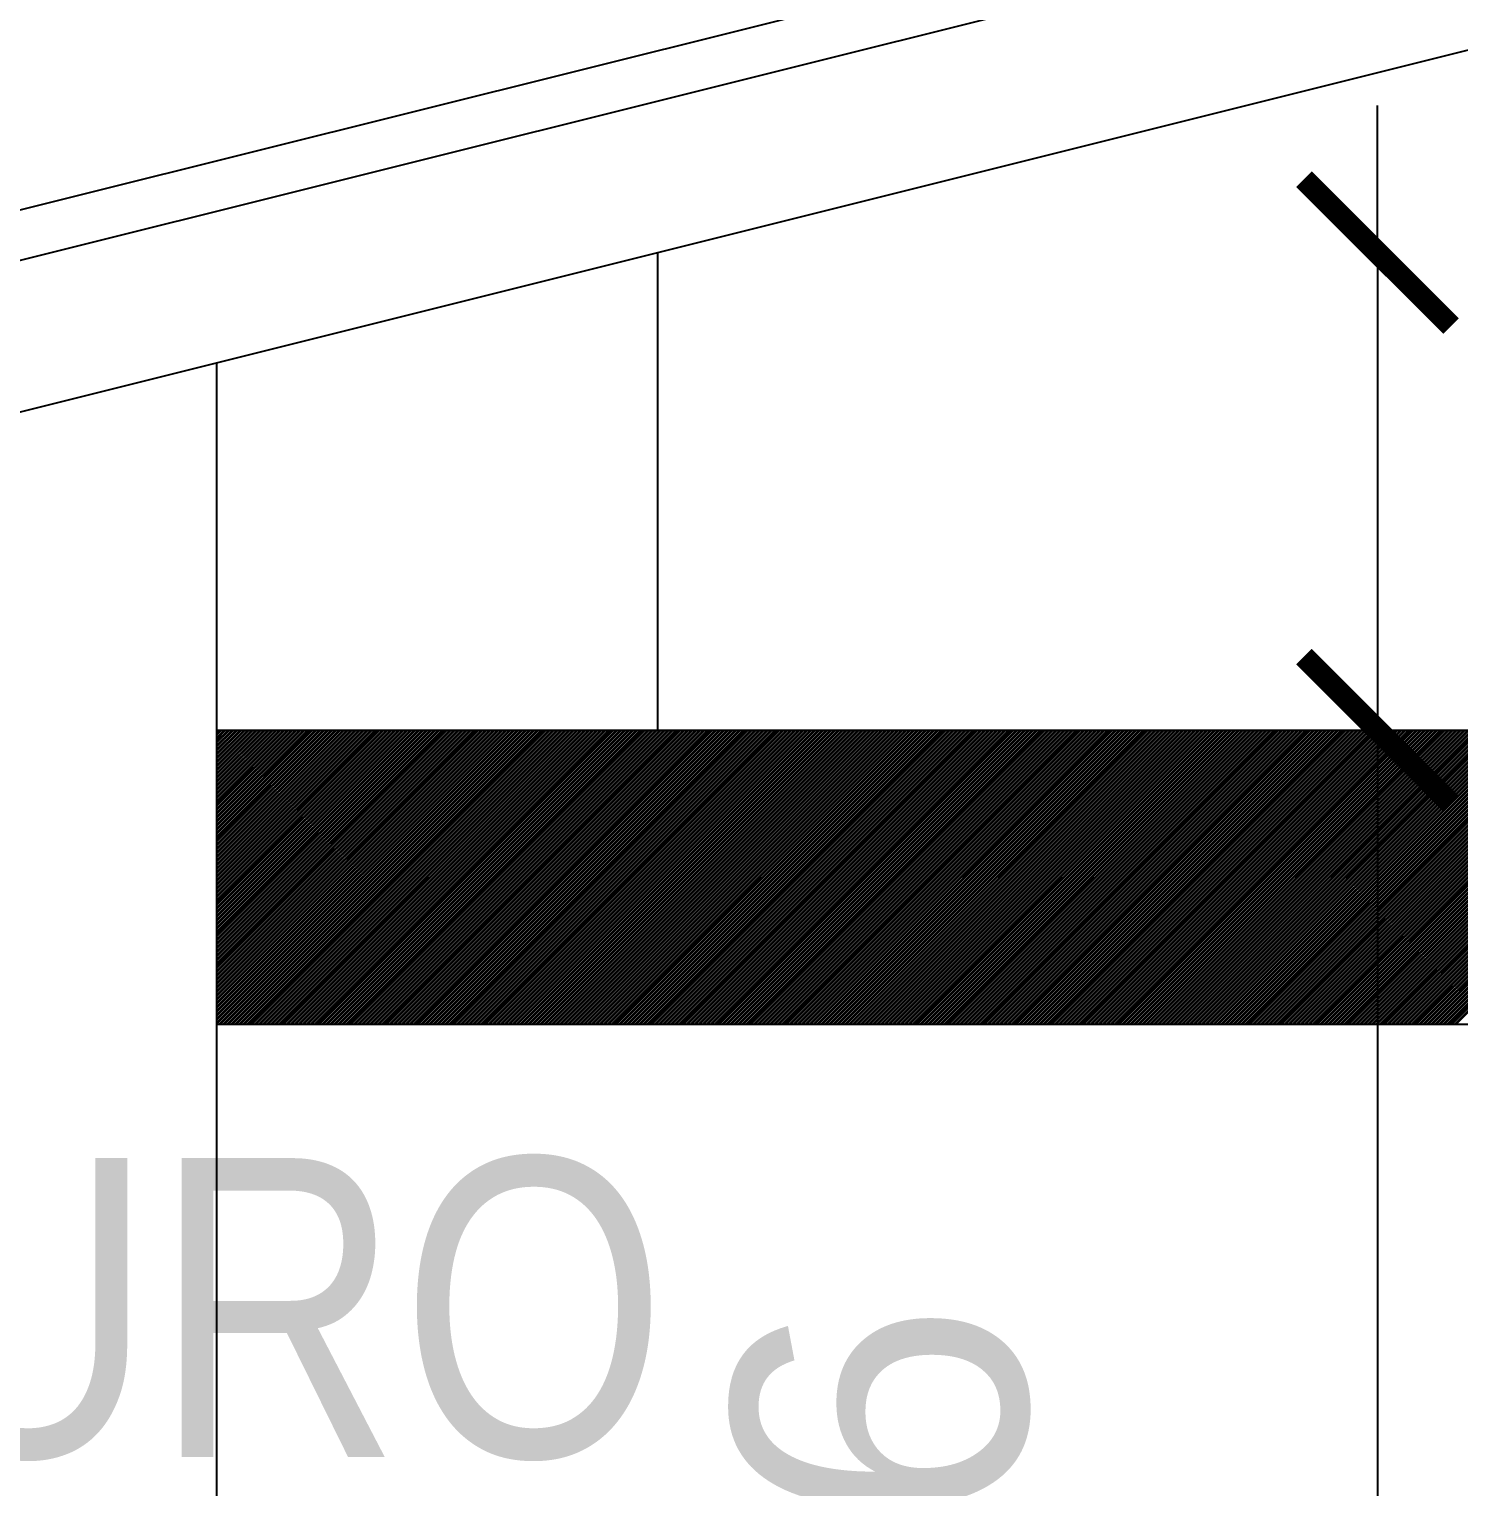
# Model space of a CAD drawing. Header units: millimetres. Extents: x -72 to 470, y 3 to 161.
# Drawn here: x 432.2063 to 432.6926, y 60.8379 to 61.3339 of the extents above; entities that cross this region are included whole.
import ezdxf
from ezdxf.enums import TextEntityAlignment as Align

# ---------------------------------------------------------------- set-up
doc = ezdxf.new("R2010")
doc.units = ezdxf.units.MM
doc.layers.get('0').update_dxf_attribs({"color": 3})
for name, color, linetype in [('COTAS', 7, 'Continuous'), ('E-Pen-B', 5, 'Continuous'), ('LAYER1', 2, 'Continuous'), ('LAYER2', 5, 'Continuous')]:
    doc.layers.add(name, color=color, linetype=linetype)
doc.layers.add('E-Lay-9', color=9, linetype='Continuous', lineweight=9)
doc.styles.add('F2', font='ARIALN.TTF')
doc.styles.get("Standard").update_dxf_attribs({"font": 'arial.ttf'})
doc.dimstyles.new('ISO-25', dxfattribs={"dimtxt": 0.1, "dimasz": 0.05, "dimexe": 1.25, "dimexo": 0.625, "dimgap": 0.1, "dimtad": 1, "dimzin": 1, "dimtxsty": 'Standard', "dimblk": 'ARCHTICK', "dimcen": 2.5, "dimse1": 1, "dimse2": 1, "dimazin": 3, "dimtfac": 1, "dimtmove": 0, "dimatfit": 3, "dimldrblk": 'ARCHTICK', "dimfxl": 1, "dimarcsym": 0})

# ---------------------------------------------------------------- blocks, each defined once
blk = doc.blocks.new('A$C66D44057')
at = {"layer": 'E-Pen-B', "color": 6}
blk.add_lwpolyline([(-0.01455, 0.05821), (0, 0), (-0.33955, -0.08489), (-0.35895, -0.00728)], close=True, dxfattribs=at)
blk = doc.blocks.new('A$C5AF46B7D')
at = {"layer": 'LAYER1', "color": 7, "linetype": 'Continuous', "style": 'F2'}
blk.add_text('VISTA DO MURO', height=0.1016616, dxfattribs=at).set_placement((0.64968, 1.04791), align=Align.TOP_LEFT)
blk = doc.blocks.new('_ArchTick')
at = {"color": 0, "linetype": 'ByBlock', "const_width": 0.15}
blk.add_lwpolyline([(-0.5, -0.5), (0.5, 0.5)], dxfattribs=at)
blk = doc.blocks.new('*D81')
at = {"layer": 'COTAS', "color": 0, "lineweight": -2, "transparency": 16777216}
blk.add_line((432.78259, 60.99538), (432.78259, 57.99538), dxfattribs=at)
at = {"layer": 'Defpoints', "color": 0, "transparency": 16777216}
for p in [(432.64947, 60.99538), (432.64947, 57.99538), (432.78259, 57.99538)]:
    blk.add_point(p, dxfattribs=at)
at = {"layer": 'COTAS', "color": 0, "lineweight": -2, "transparency": 16777216, "xscale": 0.05, "yscale": 0.05, "zscale": 0.05}
for p, rotation in [((432.78259, 60.99538), 90), ((432.78259, 57.99538), 270)]:
    blk.add_blockref('_ArchTick', p, dxfattribs=dict(at, rotation=rotation))
at = {"layer": 'COTAS', "color": 0, "transparency": 16777216, "insert": (432.62249, 59.49538), "char_height": 0.1, "attachment_point": 5, "rotation": 90}
blk.add_mtext('3,00', dxfattribs=at)
blk = doc.blocks.new('*D86')
at = {"layer": 'COTAS', "color": 0, "lineweight": -2, "transparency": 16777216}
blk.add_line((431.77023, 60.50429), (432.27023, 60.50429), dxfattribs=at)
at = {"layer": 'Defpoints', "color": 0, "transparency": 16777216}
for p in [(432.27023, 61.15788), (431.77023, 61.14692), (432.27023, 60.50429)]:
    blk.add_point(p, dxfattribs=at)
at = {"layer": 'COTAS', "color": 0, "lineweight": -2, "transparency": 16777216, "xscale": 0.05, "yscale": 0.05, "zscale": 0.05, "rotation": 180}
blk.add_blockref('_ArchTick', (431.77023, 60.50429), dxfattribs=at)
at = {"layer": 'COTAS', "color": 0, "lineweight": -2, "transparency": 16777216, "xscale": 0.05, "yscale": 0.05, "zscale": 0.05}
blk.add_blockref('_ArchTick', (432.27023, 60.50429), dxfattribs=at)
at = {"layer": 'COTAS', "color": 0, "transparency": 16777216, "insert": (432.02023, 60.66439), "char_height": 0.1, "attachment_point": 5}
blk.add_mtext('0,50', dxfattribs=at)
blk = doc.blocks.new('*D91')
at = {"layer": 'COTAS', "color": 0, "lineweight": -2, "transparency": 16777216}
for p, q in [((432.66495, 61.25788), (432.66495, 61.30788)), ((432.66495, 61.25788), (432.66495, 61.09538)), ((432.66495, 61.09538), (432.66495, 60.53569))]:
    blk.add_line(p, q, dxfattribs=at)
at = {"layer": 'Defpoints', "color": 0, "transparency": 16777216}
for p in [(432.42023, 61.25788), (432.42023, 61.09538), (432.66495, 61.09538)]:
    blk.add_point(p, dxfattribs=at)
at = {"layer": 'COTAS', "color": 0, "lineweight": -2, "transparency": 16777216, "xscale": 0.05, "yscale": 0.05, "zscale": 0.05}
for p, rotation in [((432.66495, 61.25788), 270), ((432.66495, 61.09538), 90)]:
    blk.add_blockref('_ArchTick', p, dxfattribs=dict(at, rotation=rotation))
at = {"layer": 'COTAS', "color": 0, "transparency": 16777216, "insert": (432.50486, 60.76554), "char_height": 0.1, "attachment_point": 5, "rotation": 90}
blk.add_mtext('0,16', dxfattribs=at)

msp = doc.modelspace()

# ---------------------------------------------------------------- linework, layer by layer
at = {"layer": 'LAYER2'}
for p, q in [((437.07023, 62.47192), (431.77023, 61.14692)), ((437.07023, 62.42038), (431.78236, 61.09841)), ((432.42023, 61.09538), (432.42023, 61.25788)), ((432.27023, 61.09538), (432.27023, 61.22038)), ((432.27023, 61.09538), (440.92023, 61.09538)), ((432.27023, 60.99538), (432.27023, 61.09538)), ((432.27023, 60.99538), (433.77023, 60.99538)), ((432.27023, 57.99538), (432.27023, 60.99538))]:
    msp.add_line(p, q, dxfattribs=at)
at = {"layer": 'LAYER2', "color": 252, "linetype": 'Continuous', "true_color": 0x939598}
for p, q in [((432.27023, 61.09427), (432.27134, 61.09538)), ((432.27023, 61.09293), (432.27268, 61.09538)), ((432.27023, 61.09158), (432.27403, 61.09538)), ((432.27023, 61.09023), (432.27538, 61.09538)), ((432.27023, 61.08889), (432.27673, 61.09538)), ((432.27023, 61.08754), (432.27807, 61.09538)), ((432.27023, 61.08619), (432.27942, 61.09538)), ((432.27023, 61.08485), (432.28077, 61.09538)), ((432.27023, 61.0835), (432.28211, 61.09538)), ((432.27023, 61.08215), (432.28346, 61.09538)), ((432.27023, 61.0808), (432.28481, 61.09538)), ((432.27023, 61.07946), (432.28615, 61.09538)), ((432.27023, 61.07811), (432.2875, 61.09538)), ((432.27023, 61.07676), (432.28885, 61.09538)), ((432.27023, 61.07542), (432.2902, 61.09538)), ((432.27023, 61.07407), (432.29154, 61.09538)), ((432.27023, 61.07272), (432.29289, 61.09538)), ((432.27023, 61.07138), (432.29424, 61.09538)), ((432.27023, 61.07003), (432.29558, 61.09538)), ((432.27023, 61.06868), (432.29693, 61.09538)), ((432.27023, 61.06733), (432.29828, 61.09538)), ((432.27023, 61.06599), (432.29963, 61.09538)), ((432.27023, 61.06464), (432.30097, 61.09538)), ((432.27023, 61.06329), (432.30232, 61.09538)), ((432.27023, 61.06195), (432.30367, 61.09538)), ((432.27023, 61.0606), (432.30501, 61.09538)), ((432.27023, 61.05925), (432.30636, 61.09538)), ((432.27023, 61.0579), (432.30771, 61.09538)), ((432.27023, 61.05656), (432.30905, 61.09538)), ((432.27023, 61.05521), (432.3104, 61.09538)), ((432.27023, 61.05386), (432.31175, 61.09538)), ((432.27023, 61.05252), (432.3131, 61.09538)), ((432.27023, 61.05117), (432.31444, 61.09538)), ((432.27023, 61.04982), (432.31579, 61.09538)), ((432.27023, 61.04848), (432.31714, 61.09538)), ((432.27023, 61.04713), (432.31848, 61.09538)), ((432.27023, 61.04578), (432.31983, 61.09538)), ((432.27023, 61.04443), (432.32118, 61.09538)), ((432.27023, 61.04309), (432.32252, 61.09538)), ((432.27023, 61.04174), (432.32387, 61.09538)), ((432.27023, 61.04039), (432.32522, 61.09538)), ((432.27023, 61.03905), (432.32657, 61.09538)), ((432.27023, 61.0377), (432.32791, 61.09538)), ((432.27023, 61.03635), (432.32926, 61.09538)), ((432.27023, 61.03501), (432.33061, 61.09538)), ((432.27023, 61.03366), (432.33195, 61.09538)), ((432.27023, 61.03231), (432.3333, 61.09538)), ((432.27023, 61.03096), (432.33465, 61.09538)), ((432.27023, 61.02962), (432.336, 61.09538)), ((432.27023, 61.02827), (432.33734, 61.09538)), ((432.27023, 61.02692), (432.33869, 61.09538)), ((432.27023, 61.02558), (432.34004, 61.09538)), ((432.27023, 61.02423), (432.34138, 61.09538)), ((432.27023, 61.02288), (432.34273, 61.09538)), ((432.27023, 61.02153), (432.34408, 61.09538)), ((432.27023, 61.02019), (432.34542, 61.09538)), ((432.27023, 61.01884), (432.34677, 61.09538)), ((432.27023, 61.01749), (432.34812, 61.09538)), ((432.27023, 61.01615), (432.34947, 61.09538)), ((432.27023, 61.0148), (432.35081, 61.09538)), ((432.27023, 61.01345), (432.35216, 61.09538)), ((432.27023, 61.01211), (432.35351, 61.09538)), ((432.27023, 61.01076), (432.35485, 61.09538)), ((432.27023, 61.00941), (432.3562, 61.09538)), ((432.27023, 61.00806), (432.35755, 61.09538)), ((432.27023, 61.00672), (432.35889, 61.09538)), ((432.27023, 61.00537), (432.36024, 61.09538)), ((432.27023, 61.00402), (432.36159, 61.09538)), ((432.27023, 61.00268), (432.36294, 61.09538)), ((432.27023, 61.00133), (432.36428, 61.09538)), ((432.27023, 60.99998), (432.36563, 61.09538)), ((432.27023, 60.99863), (432.36698, 61.09538)), ((432.27023, 60.99729), (432.36832, 61.09538)), ((432.27023, 60.99594), (432.36967, 61.09538)), ((432.27023, 61.09517), (432.27044, 61.09538)), ((432.27023, 61.09383), (432.27179, 61.09538)), ((432.27023, 61.09248), (432.27313, 61.09538)), ((432.27023, 61.09113), (432.27448, 61.09538)), ((432.27023, 61.08978), (432.27583, 61.09538)), ((432.27023, 61.08844), (432.27717, 61.09538)), ((432.27023, 61.08709), (432.27852, 61.09538)), ((432.27023, 61.08574), (432.27987, 61.09538)), ((432.27023, 61.0844), (432.28122, 61.09538)), ((432.27023, 61.08305), (432.28256, 61.09538)), ((432.27023, 61.0817), (432.28391, 61.09538)), ((432.27023, 61.08036), (432.28526, 61.09538)), ((432.27023, 61.07901), (432.2866, 61.09538)), ((432.27023, 61.07766), (432.28795, 61.09538)), ((432.27023, 61.07631), (432.2893, 61.09538)), ((432.27023, 61.07497), (432.29064, 61.09538)), ((432.27023, 61.07362), (432.29199, 61.09538)), ((432.27023, 61.07227), (432.29334, 61.09538)), ((432.27023, 61.07093), (432.29469, 61.09538)), ((432.27023, 61.06958), (432.29603, 61.09538)), ((432.27023, 61.06823), (432.29738, 61.09538)), ((432.27023, 61.06688), (432.29873, 61.09538)), ((432.27023, 61.06554), (432.30007, 61.09538)), ((432.27023, 61.06419), (432.30142, 61.09538)), ((432.27023, 61.06284), (432.30277, 61.09538)), ((432.27023, 61.0615), (432.30412, 61.09538)), ((432.27023, 61.06015), (432.30546, 61.09538)), ((432.27023, 61.0588), (432.30681, 61.09538)), ((432.27023, 61.05746), (432.30816, 61.09538)), ((432.27023, 61.05611), (432.3095, 61.09538)), ((432.27023, 61.05476), (432.31085, 61.09538)), ((432.27023, 61.05341), (432.3122, 61.09538)), ((432.27023, 61.05207), (432.31354, 61.09538)), ((432.27023, 61.05072), (432.31489, 61.09538)), ((432.27023, 61.04937), (432.31624, 61.09538)), ((432.27023, 61.04803), (432.31759, 61.09538)), ((432.27023, 61.04668), (432.31893, 61.09538)), ((432.27023, 61.04533), (432.32028, 61.09538)), ((432.27023, 61.04399), (432.32163, 61.09538)), ((432.27023, 61.04264), (432.32297, 61.09538)), ((432.27023, 61.04129), (432.32432, 61.09538)), ((432.27023, 61.03994), (432.32567, 61.09538)), ((432.27023, 61.0386), (432.32701, 61.09538)), ((432.27023, 61.03725), (432.32836, 61.09538)), ((432.27023, 61.0359), (432.32971, 61.09538)), ((432.27023, 61.03456), (432.33106, 61.09538)), ((432.27023, 61.03321), (432.3324, 61.09538)), ((432.27023, 61.03186), (432.33375, 61.09538)), ((432.27023, 61.03051), (432.3351, 61.09538)), ((432.27023, 61.02917), (432.33644, 61.09538)), ((432.27023, 61.02782), (432.33779, 61.09538)), ((432.27023, 61.02647), (432.33914, 61.09538)), ((432.27023, 61.02513), (432.34049, 61.09538)), ((432.27023, 61.02378), (432.34183, 61.09538)), ((432.27023, 61.02243), (432.34318, 61.09538)), ((432.27023, 61.02109), (432.34453, 61.09538)), ((432.27023, 61.01974), (432.34587, 61.09538)), ((432.27023, 61.01839), (432.34722, 61.09538)), ((432.27023, 61.01704), (432.34857, 61.09538)), ((432.27023, 61.0157), (432.34991, 61.09538)), ((432.27023, 61.01435), (432.35126, 61.09538)), ((432.27023, 61.013), (432.35261, 61.09538)), ((432.27023, 61.01166), (432.35396, 61.09538)), ((432.27023, 61.01031), (432.3553, 61.09538)), ((432.27023, 61.00896), (432.35665, 61.09538)), ((432.27023, 61.00762), (432.358, 61.09538)), ((432.27023, 61.00627), (432.35934, 61.09538)), ((432.27023, 61.00492), (432.36069, 61.09538)), ((432.27023, 61.00357), (432.36204, 61.09538)), ((432.27023, 61.00223), (432.36338, 61.09538)), ((432.27023, 61.00088), (432.36473, 61.09538)), ((432.27023, 60.99953), (432.36608, 61.09538)), ((432.27023, 60.99819), (432.36743, 61.09538)), ((432.27023, 60.99684), (432.36877, 61.09538)), ((432.27023, 60.99549), (432.37012, 61.09538)), ((432.27102, 60.99538), (432.37102, 61.09538)), ((432.27147, 60.99538), (432.37147, 61.09538)), ((432.27237, 60.99538), (432.37237, 61.09538)), ((432.27281, 60.99538), (432.37281, 61.09538)), ((432.27371, 60.99538), (432.37371, 61.09538)), ((432.27416, 60.99538), (432.37416, 61.09538)), ((432.27506, 60.99538), (432.37506, 61.09538)), ((432.27551, 60.99538), (432.37551, 61.09538)), ((432.27641, 60.99538), (432.37641, 61.09538)), ((432.27686, 60.99538), (432.37686, 61.09538)), ((432.27775, 60.99538), (432.37775, 61.09538)), ((432.2782, 60.99538), (432.3782, 61.09538)), ((432.2791, 60.99538), (432.3791, 61.09538)), ((432.27955, 60.99538), (432.37955, 61.09538)), ((432.28045, 60.99538), (432.38045, 61.09538)), ((432.2809, 60.99538), (432.3809, 61.09538)), ((432.28179, 60.99538), (432.38179, 61.09538)), ((432.28224, 60.99538), (432.38224, 61.09538)), ((432.28314, 60.99538), (432.38314, 61.09538)), ((432.28359, 60.99538), (432.38359, 61.09538)), ((432.28449, 60.99538), (432.38449, 61.09538)), ((432.28494, 60.99538), (432.38494, 61.09538)), ((432.28584, 60.99538), (432.38584, 61.09538)), ((432.28628, 60.99538), (432.38628, 61.09538)), ((432.28718, 60.99538), (432.38718, 61.09538)), ((432.28763, 60.99538), (432.38763, 61.09538)), ((432.28853, 60.99538), (432.38853, 61.09538)), ((432.28898, 60.99538), (432.38898, 61.09538)), ((432.28988, 60.99538), (432.38988, 61.09538)), ((432.29033, 60.99538), (432.39033, 61.09538)), ((432.29122, 60.99538), (432.39122, 61.09538)), ((432.29167, 60.99538), (432.39167, 61.09538)), ((432.29257, 60.99538), (432.39257, 61.09538)), ((432.29302, 60.99538), (432.39302, 61.09538)), ((432.29392, 60.99538), (432.39392, 61.09538)), ((432.29437, 60.99538), (432.39437, 61.09538)), ((432.29526, 60.99538), (432.39526, 61.09538)), ((432.29571, 60.99538), (432.39571, 61.09538)), ((432.29661, 60.99538), (432.39661, 61.09538)), ((432.29706, 60.99538), (432.39706, 61.09538)), ((432.29796, 60.99538), (432.39796, 61.09538)), ((432.29841, 60.99538), (432.39841, 61.09538)), ((432.29931, 60.99538), (432.39931, 61.09538)), ((432.29975, 60.99538), (432.39975, 61.09538)), ((432.30065, 60.99538), (432.40065, 61.09538)), ((432.3011, 60.99538), (432.4011, 61.09538)), ((432.302, 60.99538), (432.402, 61.09538)), ((432.30245, 60.99538), (432.40245, 61.09538)), ((432.30335, 60.99538), (432.40335, 61.09538)), ((432.3038, 60.99538), (432.4038, 61.09538)), ((432.30469, 60.99538), (432.40469, 61.09538)), ((432.30514, 60.99538), (432.40514, 61.09538)), ((432.30604, 60.99538), (432.40604, 61.09538)), ((432.30649, 60.99538), (432.40649, 61.09538)), ((432.30739, 60.99538), (432.40739, 61.09538)), ((432.30784, 60.99538), (432.40784, 61.09538)), ((432.30874, 60.99538), (432.40874, 61.09538)), ((432.30918, 60.99538), (432.40918, 61.09538)), ((432.31008, 60.99538), (432.41008, 61.09538)), ((432.31053, 60.99538), (432.41053, 61.09538)), ((432.31143, 60.99538), (432.41143, 61.09538)), ((432.31188, 60.99538), (432.41188, 61.09538)), ((432.31278, 60.99538), (432.41278, 61.09538)), ((432.31323, 60.99538), (432.41323, 61.09538)), ((432.31412, 60.99538), (432.41412, 61.09538)), ((432.31457, 60.99538), (432.41457, 61.09538)), ((432.31547, 60.99538), (432.41547, 61.09538)), ((432.31592, 60.99538), (432.41592, 61.09538)), ((432.31682, 60.99538), (432.41682, 61.09538)), ((432.31727, 60.99538), (432.41727, 61.09538)), ((432.31816, 60.99538), (432.41816, 61.09538)), ((432.31861, 60.99538), (432.41861, 61.09538)), ((432.31951, 60.99538), (432.41951, 61.09538)), ((432.31996, 60.99538), (432.41996, 61.09538)), ((432.32086, 60.99538), (432.42086, 61.09538)), ((432.32131, 60.99538), (432.42131, 61.09538)), ((432.32221, 60.99538), (432.42221, 61.09538)), ((432.32265, 60.99538), (432.42265, 61.09538)), ((432.32355, 60.99538), (432.42355, 61.09538)), ((432.324, 60.99538), (432.424, 61.09538)), ((432.3249, 60.99538), (432.4249, 61.09538)), ((432.32535, 60.99538), (432.42535, 61.09538)), ((432.32625, 60.99538), (432.42625, 61.09538)), ((432.3267, 60.99538), (432.4267, 61.09538)), ((432.32759, 60.99538), (432.42759, 61.09538)), ((432.32804, 60.99538), (432.42804, 61.09538)), ((432.32894, 60.99538), (432.42894, 61.09538)), ((432.32939, 60.99538), (432.42939, 61.09538)), ((432.33029, 60.99538), (432.43029, 61.09538)), ((432.33074, 60.99538), (432.43074, 61.09538)), ((432.33163, 60.99538), (432.43163, 61.09538)), ((432.33208, 60.99538), (432.43208, 61.09538)), ((432.33298, 60.99538), (432.43298, 61.09538)), ((432.33343, 60.99538), (432.43343, 61.09538)), ((432.33433, 60.99538), (432.43433, 61.09538)), ((432.33478, 60.99538), (432.43478, 61.09538)), ((432.33568, 60.99538), (432.43568, 61.09538)), ((432.33612, 60.99538), (432.43612, 61.09538)), ((432.33702, 60.99538), (432.43702, 61.09538)), ((432.33747, 60.99538), (432.43747, 61.09538)), ((432.33837, 60.99538), (432.43837, 61.09538)), ((432.33882, 60.99538), (432.43882, 61.09538)), ((432.33972, 60.99538), (432.43972, 61.09538)), ((432.34017, 60.99538), (432.44017, 61.09538)), ((432.34106, 60.99538), (432.44106, 61.09538)), ((432.34151, 60.99538), (432.44151, 61.09538)), ((432.34241, 60.99538), (432.44241, 61.09538)), ((432.34286, 60.99538), (432.44286, 61.09538)), ((432.34376, 60.99538), (432.44376, 61.09538)), ((432.34421, 60.99538), (432.44421, 61.09538)), ((432.34511, 60.99538), (432.44511, 61.09538)), ((432.34555, 60.99538), (432.44555, 61.09538)), ((432.34645, 60.99538), (432.44645, 61.09538)), ((432.3469, 60.99538), (432.4469, 61.09538)), ((432.3478, 60.99538), (432.4478, 61.09538)), ((432.34825, 60.99538), (432.44825, 61.09538)), ((432.34915, 60.99538), (432.44915, 61.09538)), ((432.3496, 60.99538), (432.4496, 61.09538)), ((432.35049, 60.99538), (432.45049, 61.09538)), ((432.35094, 60.99538), (432.45094, 61.09538)), ((432.35184, 60.99538), (432.45184, 61.09538)), ((432.35229, 60.99538), (432.45229, 61.09538)), ((432.35319, 60.99538), (432.45319, 61.09538)), ((432.35364, 60.99538), (432.45364, 61.09538)), ((432.35453, 60.99538), (432.45453, 61.09538)), ((432.35498, 60.99538), (432.45498, 61.09538)), ((432.35588, 60.99538), (432.45588, 61.09538)), ((432.35633, 60.99538), (432.45633, 61.09538)), ((432.35723, 60.99538), (432.45723, 61.09538)), ((432.35768, 60.99538), (432.45768, 61.09538)), ((432.35858, 60.99538), (432.45858, 61.09538)), ((432.35902, 60.99538), (432.45902, 61.09538)), ((432.35992, 60.99538), (432.45992, 61.09538)), ((432.36037, 60.99538), (432.46037, 61.09538)), ((432.36127, 60.99538), (432.46127, 61.09538)), ((432.36172, 60.99538), (432.46172, 61.09538)), ((432.36262, 60.99538), (432.46262, 61.09538)), ((432.36307, 60.99538), (432.46307, 61.09538)), ((432.36396, 60.99538), (432.46396, 61.09538)), ((432.36441, 60.99538), (432.46441, 61.09538)), ((432.36531, 60.99538), (432.46531, 61.09538)), ((432.36576, 60.99538), (432.46576, 61.09538)), ((432.36666, 60.99538), (432.46666, 61.09538)), ((432.36711, 60.99538), (432.46711, 61.09538)), ((432.368, 60.99538), (432.468, 61.09538)), ((432.36845, 60.99538), (432.46845, 61.09538)), ((432.36935, 60.99538), (432.46935, 61.09538)), ((432.3698, 60.99538), (432.4698, 61.09538)), ((432.3707, 60.99538), (432.4707, 61.09538)), ((432.37115, 60.99538), (432.47115, 61.09538)), ((432.37205, 60.99538), (432.47205, 61.09538)), ((432.37249, 60.99538), (432.47249, 61.09538)), ((432.37339, 60.99538), (432.47339, 61.09538)), ((432.37384, 60.99538), (432.47384, 61.09538)), ((432.37474, 60.99538), (432.47474, 61.09538)), ((432.37519, 60.99538), (432.47519, 61.09538)), ((432.37609, 60.99538), (432.47609, 61.09538)), ((432.37654, 60.99538), (432.47654, 61.09538)), ((432.37743, 60.99538), (432.47743, 61.09538)), ((432.37788, 60.99538), (432.47788, 61.09538)), ((432.37878, 60.99538), (432.47878, 61.09538)), ((432.37923, 60.99538), (432.47923, 61.09538)), ((432.38013, 60.99538), (432.48013, 61.09538)), ((432.38058, 60.99538), (432.48058, 61.09538)), ((432.38148, 60.99538), (432.48148, 61.09538)), ((432.38192, 60.99538), (432.48192, 61.09538)), ((432.38282, 60.99538), (432.48282, 61.09538)), ((432.38327, 60.99538), (432.48327, 61.09538)), ((432.38417, 60.99538), (432.48417, 61.09538)), ((432.38462, 60.99538), (432.48462, 61.09538)), ((432.38552, 60.99538), (432.48552, 61.09538)), ((432.38597, 60.99538), (432.48597, 61.09538)), ((432.38686, 60.99538), (432.48686, 61.09538)), ((432.38731, 60.99538), (432.48731, 61.09538)), ((432.38821, 60.99538), (432.48821, 61.09538)), ((432.38866, 60.99538), (432.48866, 61.09538)), ((432.38956, 60.99538), (432.48956, 61.09538)), ((432.39001, 60.99538), (432.49001, 61.09538)), ((432.3909, 60.99538), (432.4909, 61.09538)), ((432.39135, 60.99538), (432.49135, 61.09538)), ((432.39225, 60.99538), (432.49225, 61.09538)), ((432.3927, 60.99538), (432.4927, 61.09538)), ((432.3936, 60.99538), (432.4936, 61.09538)), ((432.39405, 60.99538), (432.49405, 61.09538)), ((432.39495, 60.99538), (432.49495, 61.09538)), ((432.39539, 60.99538), (432.49539, 61.09538)), ((432.39629, 60.99538), (432.49629, 61.09538)), ((432.39674, 60.99538), (432.49674, 61.09538)), ((432.39764, 60.99538), (432.49764, 61.09538)), ((432.39809, 60.99538), (432.49809, 61.09538)), ((432.39899, 60.99538), (432.49899, 61.09538)), ((432.39944, 60.99538), (432.49944, 61.09538)), ((432.40033, 60.99538), (432.50033, 61.09538)), ((432.40078, 60.99538), (432.50078, 61.09538)), ((432.40168, 60.99538), (432.50168, 61.09538)), ((432.40213, 60.99538), (432.50213, 61.09538)), ((432.40303, 60.99538), (432.50303, 61.09538)), ((432.40348, 60.99538), (432.50348, 61.09538)), ((432.40437, 60.99538), (432.50437, 61.09538)), ((432.40482, 60.99538), (432.50482, 61.09538)), ((432.40572, 60.99538), (432.50572, 61.09538)), ((432.40617, 60.99538), (432.50617, 61.09538)), ((432.40707, 60.99538), (432.50707, 61.09538)), ((432.40752, 60.99538), (432.50752, 61.09538)), ((432.40842, 60.99538), (432.50842, 61.09538)), ((432.40886, 60.99538), (432.50886, 61.09538)), ((432.40976, 60.99538), (432.50976, 61.09538)), ((432.41021, 60.99538), (432.51021, 61.09538)), ((432.41111, 60.99538), (432.51111, 61.09538)), ((432.41156, 60.99538), (432.51156, 61.09538)), ((432.41246, 60.99538), (432.51246, 61.09538)), ((432.41291, 60.99538), (432.51291, 61.09538)), ((432.4138, 60.99538), (432.5138, 61.09538)), ((432.41425, 60.99538), (432.51425, 61.09538)), ((432.41515, 60.99538), (432.51515, 61.09538)), ((432.4156, 60.99538), (432.5156, 61.09538)), ((432.4165, 60.99538), (432.5165, 61.09538)), ((432.41695, 60.99538), (432.51695, 61.09538)), ((432.41785, 60.99538), (432.51785, 61.09538)), ((432.41829, 60.99538), (432.51829, 61.09538)), ((432.41919, 60.99538), (432.51919, 61.09538)), ((432.41964, 60.99538), (432.51964, 61.09538)), ((432.42054, 60.99538), (432.52054, 61.09538)), ((432.42099, 60.99538), (432.52099, 61.09538)), ((432.42189, 60.99538), (432.52189, 61.09538)), ((432.42234, 60.99538), (432.52234, 61.09538)), ((432.42323, 60.99538), (432.52323, 61.09538)), ((432.42368, 60.99538), (432.52368, 61.09538)), ((432.42458, 60.99538), (432.52458, 61.09538)), ((432.42503, 60.99538), (432.52503, 61.09538)), ((432.42593, 60.99538), (432.52593, 61.09538)), ((432.42638, 60.99538), (432.52638, 61.09538)), ((432.42727, 60.99538), (432.52727, 61.09538)), ((432.42772, 60.99538), (432.52772, 61.09538)), ((432.42862, 60.99538), (432.52862, 61.09538)), ((432.42907, 60.99538), (432.52907, 61.09538)), ((432.42997, 60.99538), (432.52997, 61.09538)), ((432.43042, 60.99538), (432.53042, 61.09538)), ((432.43132, 60.99538), (432.53132, 61.09538)), ((432.43176, 60.99538), (432.53176, 61.09538)), ((432.43266, 60.99538), (432.53266, 61.09538)), ((432.43311, 60.99538), (432.53311, 61.09538)), ((432.43401, 60.99538), (432.53401, 61.09538)), ((432.43446, 60.99538), (432.53446, 61.09538)), ((432.43536, 60.99538), (432.53536, 61.09538)), ((432.43581, 60.99538), (432.53581, 61.09538)), ((432.4367, 60.99538), (432.5367, 61.09538)), ((432.43715, 60.99538), (432.53715, 61.09538)), ((432.43805, 60.99538), (432.53805, 61.09538)), ((432.4385, 60.99538), (432.5385, 61.09538)), ((432.4394, 60.99538), (432.5394, 61.09538)), ((432.43985, 60.99538), (432.53985, 61.09538)), ((432.44074, 60.99538), (432.54074, 61.09538)), ((432.44119, 60.99538), (432.54119, 61.09538)), ((432.44209, 60.99538), (432.54209, 61.09538)), ((432.44254, 60.99538), (432.54254, 61.09538)), ((432.44344, 60.99538), (432.54344, 61.09538)), ((432.44389, 60.99538), (432.54389, 61.09538)), ((432.44479, 60.99538), (432.54479, 61.09538)), ((432.44524, 60.99538), (432.54524, 61.09538)), ((432.44613, 60.99538), (432.54613, 61.09538)), ((432.44658, 60.99538), (432.54658, 61.09538)), ((432.44748, 60.99538), (432.54748, 61.09538)), ((432.44793, 60.99538), (432.54793, 61.09538)), ((432.44883, 60.99538), (432.54883, 61.09538)), ((432.44928, 60.99538), (432.54928, 61.09538)), ((432.45017, 60.99538), (432.55017, 61.09538)), ((432.45062, 60.99538), (432.55062, 61.09538)), ((432.45152, 60.99538), (432.55152, 61.09538)), ((432.45197, 60.99538), (432.55197, 61.09538)), ((432.45287, 60.99538), (432.55287, 61.09538)), ((432.45332, 60.99538), (432.55332, 61.09538)), ((432.45422, 60.99538), (432.55422, 61.09538)), ((432.45466, 60.99538), (432.55466, 61.09538)), ((432.45556, 60.99538), (432.55556, 61.09538)), ((432.45601, 60.99538), (432.55601, 61.09538)), ((432.45691, 60.99538), (432.55691, 61.09538)), ((432.45736, 60.99538), (432.55736, 61.09538)), ((432.45826, 60.99538), (432.55826, 61.09538)), ((432.45871, 60.99538), (432.55871, 61.09538)), ((432.4596, 60.99538), (432.5596, 61.09538)), ((432.46005, 60.99538), (432.56005, 61.09538)), ((432.46095, 60.99538), (432.56095, 61.09538)), ((432.4614, 60.99538), (432.5614, 61.09538)), ((432.4623, 60.99538), (432.5623, 61.09538)), ((432.46275, 60.99538), (432.56275, 61.09538)), ((432.46364, 60.99538), (432.56364, 61.09538)), ((432.46409, 60.99538), (432.56409, 61.09538)), ((432.46499, 60.99538), (432.56499, 61.09538)), ((432.46544, 60.99538), (432.56544, 61.09538)), ((432.46634, 60.99538), (432.56634, 61.09538)), ((432.46679, 60.99538), (432.56679, 61.09538)), ((432.46769, 60.99538), (432.56769, 61.09538)), ((432.46813, 60.99538), (432.56813, 61.09538)), ((432.46903, 60.99538), (432.56903, 61.09538)), ((432.46948, 60.99538), (432.56948, 61.09538)), ((432.47038, 60.99538), (432.57038, 61.09538)), ((432.47083, 60.99538), (432.57083, 61.09538)), ((432.47173, 60.99538), (432.57173, 61.09538)), ((432.47218, 60.99538), (432.57218, 61.09538)), ((432.47307, 60.99538), (432.57307, 61.09538)), ((432.47352, 60.99538), (432.57352, 61.09538)), ((432.47442, 60.99538), (432.57442, 61.09538)), ((432.47487, 60.99538), (432.57487, 61.09538)), ((432.47577, 60.99538), (432.57577, 61.09538)), ((432.47622, 60.99538), (432.57622, 61.09538)), ((432.47711, 60.99538), (432.57711, 61.09538)), ((432.47756, 60.99538), (432.57756, 61.09538)), ((432.47846, 60.99538), (432.57846, 61.09538)), ((432.47891, 60.99538), (432.57891, 61.09538)), ((432.47981, 60.99538), (432.57981, 61.09538)), ((432.48026, 60.99538), (432.58026, 61.09538)), ((432.48116, 60.99538), (432.58116, 61.09538)), ((432.48161, 60.99538), (432.58161, 61.09538)), ((432.4825, 60.99538), (432.5825, 61.09538)), ((432.48295, 60.99538), (432.58295, 61.09538)), ((432.48385, 60.99538), (432.58385, 61.09538)), ((432.4843, 60.99538), (432.5843, 61.09538)), ((432.4852, 60.99538), (432.5852, 61.09538)), ((432.48565, 60.99538), (432.58565, 61.09538)), ((432.48654, 60.99538), (432.58654, 61.09538)), ((432.48699, 60.99538), (432.58699, 61.09538)), ((432.48789, 60.99538), (432.58789, 61.09538)), ((432.48834, 60.99538), (432.58834, 61.09538)), ((432.48924, 60.99538), (432.58924, 61.09538)), ((432.48969, 60.99538), (432.58969, 61.09538)), ((432.49059, 60.99538), (432.59059, 61.09538)), ((432.49103, 60.99538), (432.59103, 61.09538)), ((432.49193, 60.99538), (432.59193, 61.09538)), ((432.49238, 60.99538), (432.59238, 61.09538)), ((432.49328, 60.99538), (432.59328, 61.09538)), ((432.49373, 60.99538), (432.59373, 61.09538)), ((432.49463, 60.99538), (432.59463, 61.09538)), ((432.49508, 60.99538), (432.59508, 61.09538)), ((432.49597, 60.99538), (432.59597, 61.09538)), ((432.49642, 60.99538), (432.59642, 61.09538)), ((432.49732, 60.99538), (432.59732, 61.09538)), ((432.49777, 60.99538), (432.59777, 61.09538)), ((432.49867, 60.99538), (432.59867, 61.09538)), ((432.49912, 60.99538), (432.59912, 61.09538)), ((432.50001, 60.99538), (432.60001, 61.09538)), ((432.50046, 60.99538), (432.60046, 61.09538)), ((432.50136, 60.99538), (432.60136, 61.09538)), ((432.50181, 60.99538), (432.60181, 61.09538)), ((432.50271, 60.99538), (432.60271, 61.09538)), ((432.50316, 60.99538), (432.60316, 61.09538)), ((432.50406, 60.99538), (432.60406, 61.09538)), ((432.5045, 60.99538), (432.6045, 61.09538)), ((432.5054, 60.99538), (432.6054, 61.09538)), ((432.50585, 60.99538), (432.60585, 61.09538)), ((432.50675, 60.99538), (432.60675, 61.09538)), ((432.5072, 60.99538), (432.6072, 61.09538)), ((432.5081, 60.99538), (432.6081, 61.09538)), ((432.50855, 60.99538), (432.60855, 61.09538)), ((432.50944, 60.99538), (432.60944, 61.09538)), ((432.50989, 60.99538), (432.60989, 61.09538)), ((432.51079, 60.99538), (432.61079, 61.09538)), ((432.51124, 60.99538), (432.61124, 61.09538)), ((432.51214, 60.99538), (432.61214, 61.09538)), ((432.51259, 60.99538), (432.61259, 61.09538)), ((432.51348, 60.99538), (432.61348, 61.09538)), ((432.51393, 60.99538), (432.61393, 61.09538)), ((432.51483, 60.99538), (432.61483, 61.09538)), ((432.51528, 60.99538), (432.61528, 61.09538)), ((432.51618, 60.99538), (432.61618, 61.09538)), ((432.51663, 60.99538), (432.61663, 61.09538)), ((432.51753, 60.99538), (432.61753, 61.09538)), ((432.51798, 60.99538), (432.61798, 61.09538)), ((432.51887, 60.99538), (432.61887, 61.09538)), ((432.51932, 60.99538), (432.61932, 61.09538)), ((432.52022, 60.99538), (432.62022, 61.09538)), ((432.52067, 60.99538), (432.62067, 61.09538)), ((432.52157, 60.99538), (432.62157, 61.09538)), ((432.52202, 60.99538), (432.62202, 61.09538)), ((432.52291, 60.99538), (432.62291, 61.09538)), ((432.52336, 60.99538), (432.62336, 61.09538)), ((432.52426, 60.99538), (432.62426, 61.09538)), ((432.52471, 60.99538), (432.62471, 61.09538)), ((432.52561, 60.99538), (432.62561, 61.09538)), ((432.52606, 60.99538), (432.62606, 61.09538)), ((432.52696, 60.99538), (432.62696, 61.09538)), ((432.5274, 60.99538), (432.6274, 61.09538)), ((432.5283, 60.99538), (432.6283, 61.09538)), ((432.52875, 60.99538), (432.62875, 61.09538)), ((432.52965, 60.99538), (432.62965, 61.09538)), ((432.5301, 60.99538), (432.6301, 61.09538)), ((432.531, 60.99538), (432.631, 61.09538)), ((432.53145, 60.99538), (432.63145, 61.09538)), ((432.53234, 60.99538), (432.63234, 61.09538)), ((432.53279, 60.99538), (432.63279, 61.09538)), ((432.53369, 60.99538), (432.63369, 61.09538)), ((432.53414, 60.99538), (432.63414, 61.09538)), ((432.53504, 60.99538), (432.63504, 61.09538)), ((432.53549, 60.99538), (432.63549, 61.09538)), ((432.53638, 60.99538), (432.63638, 61.09538)), ((432.53683, 60.99538), (432.63683, 61.09538)), ((432.53773, 60.99538), (432.63773, 61.09538)), ((432.53818, 60.99538), (432.63818, 61.09538)), ((432.53908, 60.99538), (432.63908, 61.09538)), ((432.53953, 60.99538), (432.63953, 61.09538)), ((432.54043, 60.99538), (432.64043, 61.09538)), ((432.54087, 60.99538), (432.64087, 61.09538)), ((432.54177, 60.99538), (432.64177, 61.09538)), ((432.54222, 60.99538), (432.64222, 61.09538)), ((432.54312, 60.99538), (432.64312, 61.09538)), ((432.54357, 60.99538), (432.64357, 61.09538)), ((432.54447, 60.99538), (432.64447, 61.09538)), ((432.54492, 60.99538), (432.64492, 61.09538)), ((432.54581, 60.99538), (432.64581, 61.09538)), ((432.54626, 60.99538), (432.64626, 61.09538)), ((432.54716, 60.99538), (432.64716, 61.09538)), ((432.54761, 60.99538), (432.64761, 61.09538)), ((432.54851, 60.99538), (432.64851, 61.09538)), ((432.54896, 60.99538), (432.64896, 61.09538)), ((432.54986, 60.99538), (432.64986, 61.09538)), ((432.5503, 60.99538), (432.6503, 61.09538)), ((432.5512, 60.99538), (432.6512, 61.09538)), ((432.55165, 60.99538), (432.65165, 61.09538)), ((432.55255, 60.99538), (432.65255, 61.09538)), ((432.553, 60.99538), (432.653, 61.09538)), ((432.5539, 60.99538), (432.6539, 61.09538)), ((432.55435, 60.99538), (432.65435, 61.09538)), ((432.55524, 60.99538), (432.65524, 61.09538)), ((432.55569, 60.99538), (432.65569, 61.09538)), ((432.55659, 60.99538), (432.65659, 61.09538)), ((432.55704, 60.99538), (432.65704, 61.09538)), ((432.55794, 60.99538), (432.65794, 61.09538)), ((432.55839, 60.99538), (432.65839, 61.09538)), ((432.55928, 60.99538), (432.65928, 61.09538)), ((432.55973, 60.99538), (432.65973, 61.09538)), ((432.56063, 60.99538), (432.66063, 61.09538)), ((432.56108, 60.99538), (432.66108, 61.09538)), ((432.56198, 60.99538), (432.66198, 61.09538)), ((432.56243, 60.99538), (432.66243, 61.09538)), ((432.56333, 60.99538), (432.66333, 61.09538)), ((432.56377, 60.99538), (432.66377, 61.09538)), ((432.56467, 60.99538), (432.66467, 61.09538)), ((432.56512, 60.99538), (432.66512, 61.09538)), ((432.56602, 60.99538), (432.66602, 61.09538)), ((432.56647, 60.99538), (432.66647, 61.09538)), ((432.56737, 60.99538), (432.66737, 61.09538)), ((432.56782, 60.99538), (432.66782, 61.09538)), ((432.56871, 60.99538), (432.66871, 61.09538)), ((432.56916, 60.99538), (432.66916, 61.09538)), ((432.57006, 60.99538), (432.67006, 61.09538)), ((432.57051, 60.99538), (432.67051, 61.09538)), ((432.57141, 60.99538), (432.67141, 61.09538)), ((432.57186, 60.99538), (432.67186, 61.09538)), ((432.57275, 60.99538), (432.67275, 61.09538)), ((432.5732, 60.99538), (432.6732, 61.09538)), ((432.5741, 60.99538), (432.6741, 61.09538)), ((432.57455, 60.99538), (432.67455, 61.09538)), ((432.57545, 60.99538), (432.67545, 61.09538)), ((432.5759, 60.99538), (432.6759, 61.09538)), ((432.5768, 60.99538), (432.6768, 61.09538)), ((432.57724, 60.99538), (432.67724, 61.09538)), ((432.57814, 60.99538), (432.67814, 61.09538)), ((432.57859, 60.99538), (432.67859, 61.09538)), ((432.57949, 60.99538), (432.67949, 61.09538)), ((432.57994, 60.99538), (432.67994, 61.09538)), ((432.58084, 60.99538), (432.68084, 61.09538)), ((432.58129, 60.99538), (432.68129, 61.09538)), ((432.58218, 60.99538), (432.68218, 61.09538)), ((432.58263, 60.99538), (432.68263, 61.09538)), ((432.58353, 60.99538), (432.68353, 61.09538)), ((432.58398, 60.99538), (432.68398, 61.09538)), ((432.58488, 60.99538), (432.68488, 61.09538)), ((432.58533, 60.99538), (432.68533, 61.09538)), ((432.58623, 60.99538), (432.68623, 61.09538)), ((432.58667, 60.99538), (432.68667, 61.09538)), ((432.58757, 60.99538), (432.68757, 61.09538)), ((432.58802, 60.99538), (432.68802, 61.09538)), ((432.58892, 60.99538), (432.68892, 61.09538)), ((432.58937, 60.99538), (432.68937, 61.09538)), ((432.59027, 60.99538), (432.69027, 61.09538)), ((432.59072, 60.99538), (432.69072, 61.09538)), ((432.59161, 60.99538), (432.69161, 61.09538)), ((432.59206, 60.99538), (432.69206, 61.09538)), ((432.59296, 60.99538), (432.69296, 61.09538)), ((432.59341, 60.99538), (432.69341, 61.09538)), ((432.59431, 60.99538), (432.69431, 61.09538)), ((432.59476, 60.99538), (432.69476, 61.09538)), ((432.59565, 60.99538), (432.69565, 61.09538)), ((432.5961, 60.99538), (432.6961, 61.09538)), ((432.597, 60.99538), (432.697, 61.09538)), ((432.59745, 60.99538), (432.69745, 61.09538)), ((432.59835, 60.99538), (432.69835, 61.09538)), ((432.5988, 60.99538), (432.6988, 61.09538)), ((432.5997, 60.99538), (432.6997, 61.09538)), ((432.60014, 60.99538), (432.70014, 61.09538)), ((432.60104, 60.99538), (432.70104, 61.09538)), ((432.60149, 60.99538), (432.70149, 61.09538)), ((432.60239, 60.99538), (432.70239, 61.09538)), ((432.60284, 60.99538), (432.70284, 61.09538)), ((432.60374, 60.99538), (432.70374, 61.09538)), ((432.60419, 60.99538), (432.70419, 61.09538)), ((432.60508, 60.99538), (432.70508, 61.09538)), ((432.60553, 60.99538), (432.70553, 61.09538)), ((432.60643, 60.99538), (432.70643, 61.09538)), ((432.60688, 60.99538), (432.70688, 61.09538)), ((432.60778, 60.99538), (432.70778, 61.09538)), ((432.60823, 60.99538), (432.70823, 61.09538)), ((432.60912, 60.99538), (432.70912, 61.09538)), ((432.60957, 60.99538), (432.70957, 61.09538)), ((432.61047, 60.99538), (432.71047, 61.09538)), ((432.61092, 60.99538), (432.71092, 61.09538)), ((432.61182, 60.99538), (432.71182, 61.09538)), ((432.61227, 60.99538), (432.71227, 61.09538)), ((432.61317, 60.99538), (432.71317, 61.09538)), ((432.61361, 60.99538), (432.71361, 61.09538)), ((432.61451, 60.99538), (432.71451, 61.09538)), ((432.61496, 60.99538), (432.71496, 61.09538)), ((432.61586, 60.99538), (432.71586, 61.09538)), ((432.61631, 60.99538), (432.71631, 61.09538)), ((432.61721, 60.99538), (432.71721, 61.09538)), ((432.61766, 60.99538), (432.71766, 61.09538)), ((432.61855, 60.99538), (432.71855, 61.09538)), ((432.619, 60.99538), (432.719, 61.09538)), ((432.6199, 60.99538), (432.7199, 61.09538)), ((432.62035, 60.99538), (432.72035, 61.09538)), ((432.62125, 60.99538), (432.72125, 61.09538)), ((432.6217, 60.99538), (432.7217, 61.09538)), ((432.6226, 60.99538), (432.7226, 61.09538)), ((432.62304, 60.99538), (432.72304, 61.09538)), ((432.62394, 60.99538), (432.72394, 61.09538)), ((432.62439, 60.99538), (432.72439, 61.09538)), ((432.62529, 60.99538), (432.72529, 61.09538)), ((432.62574, 60.99538), (432.72574, 61.09538)), ((432.62664, 60.99538), (432.72664, 61.09538)), ((432.62709, 60.99538), (432.72709, 61.09538)), ((432.62798, 60.99538), (432.72798, 61.09538)), ((432.62843, 60.99538), (432.72843, 61.09538)), ((432.62933, 60.99538), (432.72933, 61.09538)), ((432.62978, 60.99538), (432.72978, 61.09538)), ((432.63068, 60.99538), (432.73068, 61.09538)), ((432.63113, 60.99538), (432.73113, 61.09538)), ((432.63202, 60.99538), (432.73202, 61.09538)), ((432.63247, 60.99538), (432.73247, 61.09538)), ((432.63337, 60.99538), (432.73337, 61.09538)), ((432.63382, 60.99538), (432.73382, 61.09538)), ((432.63472, 60.99538), (432.73472, 61.09538)), ((432.63517, 60.99538), (432.73517, 61.09538)), ((432.63607, 60.99538), (432.73607, 61.09538)), ((432.63651, 60.99538), (432.73651, 61.09538)), ((432.63741, 60.99538), (432.73741, 61.09538)), ((432.63786, 60.99538), (432.73786, 61.09538)), ((432.63876, 60.99538), (432.73876, 61.09538)), ((432.63921, 60.99538), (432.73921, 61.09538)), ((432.64011, 60.99538), (432.74011, 61.09538)), ((432.64056, 60.99538), (432.74056, 61.09538)), ((432.64145, 60.99538), (432.74145, 61.09538)), ((432.6419, 60.99538), (432.7419, 61.09538)), ((432.6428, 60.99538), (432.7428, 61.09538)), ((432.64325, 60.99538), (432.74325, 61.09538)), ((432.64415, 60.99538), (432.74415, 61.09538)), ((432.6446, 60.99538), (432.7446, 61.09538)), ((432.64549, 60.99538), (432.74549, 61.09538)), ((432.64594, 60.99538), (432.74594, 61.09538)), ((432.64684, 60.99538), (432.74684, 61.09538)), ((432.64729, 60.99538), (432.74729, 61.09538)), ((432.64819, 60.99538), (432.74819, 61.09538)), ((432.64864, 60.99538), (432.74864, 61.09538)), ((432.64954, 60.99538), (432.74954, 61.09538)), ((432.64998, 60.99538), (432.74998, 61.09538)), ((432.65088, 60.99538), (432.75088, 61.09538)), ((432.65133, 60.99538), (432.75133, 61.09538)), ((432.65223, 60.99538), (432.75223, 61.09538)), ((432.65268, 60.99538), (432.75268, 61.09538)), ((432.65358, 60.99538), (432.75358, 61.09538)), ((432.65403, 60.99538), (432.75403, 61.09538)), ((432.65492, 60.99538), (432.75492, 61.09538)), ((432.65537, 60.99538), (432.75537, 61.09538)), ((432.65627, 60.99538), (432.75627, 61.09538)), ((432.65672, 60.99538), (432.75672, 61.09538)), ((432.65762, 60.99538), (432.75762, 61.09538)), ((432.65807, 60.99538), (432.75807, 61.09538)), ((432.65897, 60.99538), (432.75897, 61.09538)), ((432.65941, 60.99538), (432.75941, 61.09538)), ((432.66031, 60.99538), (432.76031, 61.09538)), ((432.66076, 60.99538), (432.76076, 61.09538)), ((432.66166, 60.99538), (432.76166, 61.09538)), ((432.66211, 60.99538), (432.76211, 61.09538)), ((432.66301, 60.99538), (432.76301, 61.09538)), ((432.66346, 60.99538), (432.76346, 61.09538)), ((432.66435, 60.99538), (432.76435, 61.09538)), ((432.6648, 60.99538), (432.7648, 61.09538)), ((432.6657, 60.99538), (432.7657, 61.09538)), ((432.66615, 60.99538), (432.76615, 61.09538)), ((432.66705, 60.99538), (432.76705, 61.09538)), ((432.6675, 60.99538), (432.7675, 61.09538)), ((432.66839, 60.99538), (432.76839, 61.09538)), ((432.66884, 60.99538), (432.76884, 61.09538)), ((432.66974, 60.99538), (432.76974, 61.09538)), ((432.67019, 60.99538), (432.77019, 61.09538)), ((432.67109, 60.99538), (432.77109, 61.09538)), ((432.67154, 60.99538), (432.77154, 61.09538)), ((432.67244, 60.99538), (432.77244, 61.09538)), ((432.67288, 60.99538), (432.77288, 61.09538)), ((432.67378, 60.99538), (432.77378, 61.09538)), ((432.67423, 60.99538), (432.77423, 61.09538)), ((432.67513, 60.99538), (432.77513, 61.09538)), ((432.67558, 60.99538), (432.77558, 61.09538)), ((432.67648, 60.99538), (432.77648, 61.09538)), ((432.67693, 60.99538), (432.77693, 61.09538)), ((432.67782, 60.99538), (432.77782, 61.09538)), ((432.67827, 60.99538), (432.77827, 61.09538)), ((432.67917, 60.99538), (432.77917, 61.09538)), ((432.67962, 60.99538), (432.77962, 61.09538)), ((432.68052, 60.99538), (432.78052, 61.09538)), ((432.68097, 60.99538), (432.78097, 61.09538)), ((432.68186, 60.99538), (432.78186, 61.09538)), ((432.68231, 60.99538), (432.78231, 61.09538)), ((432.68321, 60.99538), (432.78321, 61.09538)), ((432.68366, 60.99538), (432.78366, 61.09538)), ((432.68456, 60.99538), (432.78456, 61.09538)), ((432.68501, 60.99538), (432.78501, 61.09538)), ((432.68591, 60.99538), (432.78591, 61.09538)), ((432.68635, 60.99538), (432.78635, 61.09538)), ((432.68725, 60.99538), (432.78725, 61.09538)), ((432.6877, 60.99538), (432.7877, 61.09538)), ((432.6886, 60.99538), (432.7886, 61.09538)), ((432.68905, 60.99538), (432.78905, 61.09538)), ((432.68995, 60.99538), (432.78995, 61.09538)), ((432.6904, 60.99538), (432.7904, 61.09538)), ((432.69129, 60.99538), (432.79129, 61.09538)), ((432.69174, 60.99538), (432.79174, 61.09538))]:
    msp.add_line(p, q, dxfattribs=at)

# ---------------------------------------------------------------- block references
at = {"layer": 'E-Lay-9'}
msp.add_blockref('A$C5AF46B7D', (430.842, 59.90186), dxfattribs=at)
at = {"layer": 'LAYER2'}
msp.add_blockref('A$C66D44057', (432.50714, 61.34831), dxfattribs=at)

# ---------------------------------------------------------------- dimensions: what is measured, and where the dimension line sits
at = {"layer": 'COTAS'}
for base, p1, p2, picture, middle in [((432.66495, 61.09538), (432.42023, 61.25788), (432.42023, 61.09538), '*D91', (432.50486, 60.76554)), ((432.78259, 57.99538), (432.64947, 60.99538), (432.64947, 57.99538), '*D81', (432.62249, 59.49538))]:
    dim = msp.add_linear_dim(base=base, p1=p1, p2=p2, angle=90, dimstyle='ISO-25', dxfattribs=at)
    dim.commit()
    dim.dimension.update_dxf_attribs({"geometry": picture, "text_midpoint": middle})
dim = msp.add_linear_dim(base=(432.27023, 60.50429), p1=(431.77023, 61.14692), p2=(432.27023, 61.15788), dimstyle='ISO-25', dxfattribs=at)
dim.commit()
dim.dimension.update_dxf_attribs({"geometry": '*D86', "text_midpoint": (432.02023, 60.66439)})

doc.saveas('drawing.dxf')
